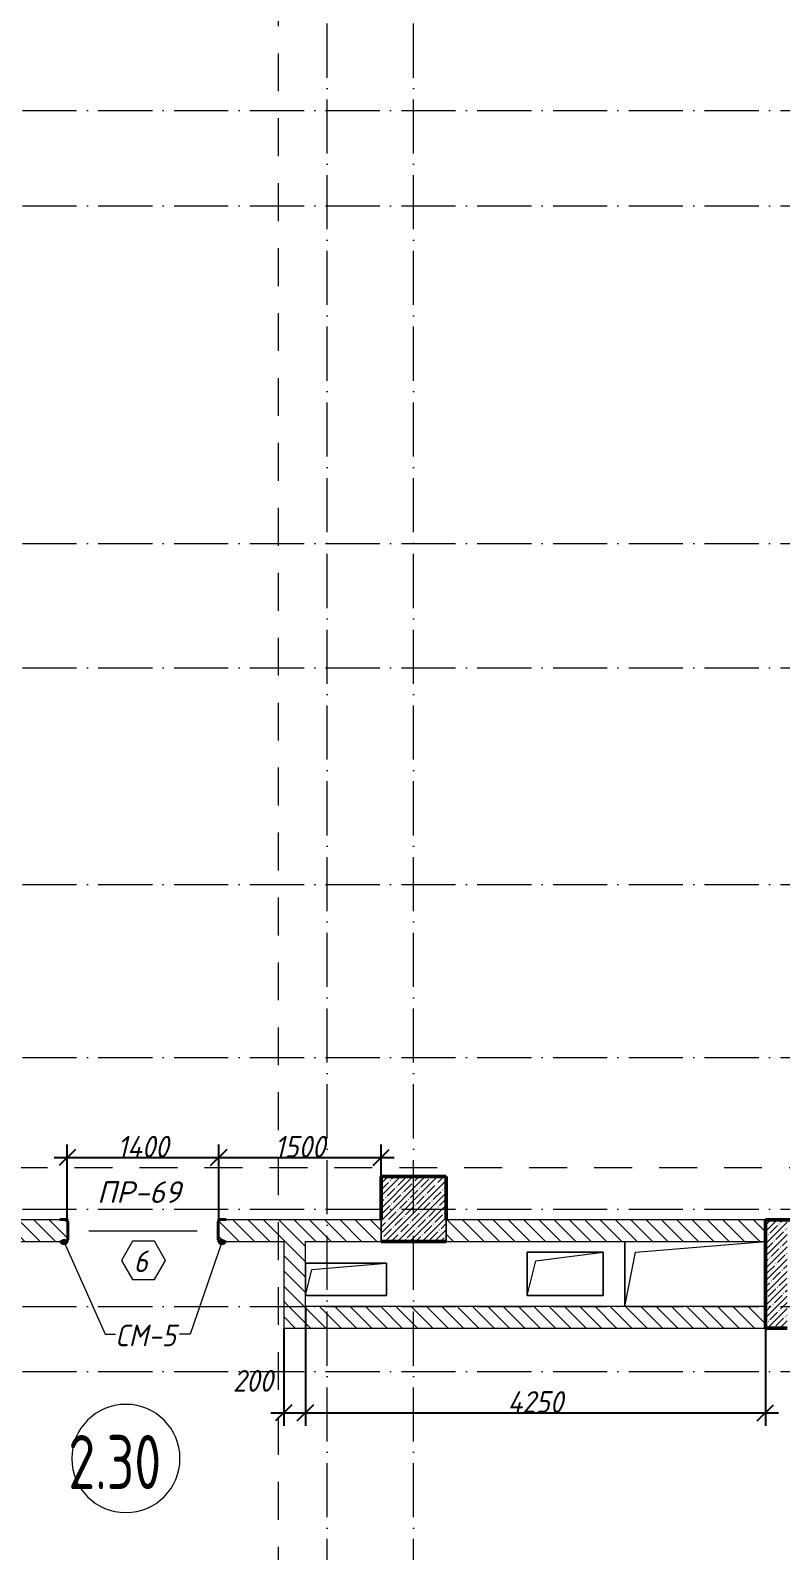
# Model space of a CAD drawing. Header units: millimetres. Extents: x -6064 to 178764, y -5836 to 29924.
# Drawn here: x 44920 to 51850, y 8844 to 22891 of the extents above; entities that cross this region are included whole.
import ezdxf

# ---------------------------------------------------------------- set-up
doc = ezdxf.new("R2010")
doc.units = ezdxf.units.MM
doc.linetypes.add('01 Штриховая _4 мм_', pattern=[600, 350, -250])
doc.linetypes.add('50_200_ШТРИХ_1Т_ш5_п1_п1_', pattern=[700, 500, -100, 0, -100])
doc.layers.add('A-ANNO-DIMS', color=7, linetype='Continuous')
for name, color, linetype, lineweight in [('A-AREA-IDEN', 7, 'Continuous', 9), ('A-DOOR-IDEN', 7, 'Continuous', 9), ('A-FLOR', 7, 'Continuous', 9), ('A-GENM', 7, 'Continuous', 9), ('A-GENM-1', 7, 'Continuous', 25), ('A-GENM-IDEN', 7, 'Continuous', 9), ('A-WALL-3', 7, 'Continuous', 50), ('A-WALL-PATT-1', 7, 'Continuous', 5), ('G-ANNO-SYMB-1', 7, '01 Штриховая _4 мм_', 9), ('S-COLS', 7, 'Continuous', 9), ('S-COLS-1', 7, 'Continuous', 5), ('S-COLS-2', 7, 'Continuous', 50), ('Оси-1', 7, '50_200_ШТРИХ_1Т_ш5_п1_п1_', 9)]:
    doc.layers.add(name, color=color, linetype=linetype, lineweight=lineweight)
for name, color, linetype, lineweight, true_color in [('A-WALL-2', 7, 'Continuous', 5, 0xce0000), ('A-WALL-FNSH-2', 7, 'Continuous', 13, 0xce0000), ('A-WALL-PATT-2', 7, 'Continuous', 5, 0xce0000)]:
    doc.layers.add(name, color=color, linetype=linetype, lineweight=lineweight, true_color=true_color)
doc.styles.add('ISOCPEUR_I_2', font='isocpeui.ttf', dxfattribs={"width": 0.9, "height": 200})
doc.styles.add('ISOCPEUR_I_4', font='isocpeui.ttf', dxfattribs={"height": 200})
doc.styles.add('СПДС', font='ГОСТ тип А.ttf', dxfattribs={"width": 0.9})
doc.dimstyles.new('ISO-2_0_0_9К_СРЕДНИЙ', dxfattribs={"dimscale": 304.8, "dimtxt": 199.196235, "dimasz": 0.492126, "dimexe": 0.393701, "dimexo": 0, "dimgap": 0, "dimtad": 1, "dimdec": 0, "dimzin": 0, "dimdsep": 46, "dimtxsty": 'ISOCPEUR_I_2', "dimblk1": 'OBLIQUE', "dimblk2": 'OBLIQUE', "dimsah": 1, "dimcen": 0.09, "dimdle": 0.393701, "dimazin": 0, "dimtfac": 1, "dimtdec": 4, "dimtix": 1, "dimtmove": 1, "dimatfit": 3, "dimfxl": 1, "dimtvp": 1, "dimtolj": 1, "dimtzin": 0, "dimarcsym": 2})
doc.dimstyles.new('ISO-2_0_0_9К_СРЕДНИЙ_2', dxfattribs={"dimscale": 304.8, "dimtxt": 199.196235, "dimasz": 0.492126, "dimexe": 0.393701, "dimexo": 0, "dimgap": 0, "dimtad": 1, "dimdec": 0, "dimzin": 0, "dimdsep": 46, "dimtxsty": 'ISOCPEUR_I_2', "dimblk1": 'OBLIQUE', "dimblk2": 'OBLIQUE', "dimsah": 1, "dimcen": 0.09, "dimdle": 0.393701, "dimazin": 0, "dimtfac": 1, "dimtdec": 4, "dimtix": 1, "dimtmove": 0, "dimatfit": 3, "dimfxl": 1, "dimtvp": 1, "dimtolj": 1, "dimtzin": 0, "dimarcsym": 2})
pattern_1 = [(135, (0, 0), (-70.71068, -70.71068), [])]
pattern_2 = [(45, (0, 0), (-57.02463, 57.02463), []), (45, (57.025, 0), (-57.02463, 57.02463), [100.806, -20.161, 3.353, -16.808])]

# ---------------------------------------------------------------- blocks, each defined once
blk = doc.blocks.new('AR_Отверстие прямоугольное _в плите_ - AR_Отверстие прямоугольное _в плите_-24509633-АР1_1_Кладочный план 2 этажа')
at = {"layer": 'A-GENM'}
for p, q in [((375, 150), (-375, 150)), ((-375, 150), (-375, -150)), ((-315, 90), (375, 150)), ((375, -150), (375, 150)), ((-375, -150), (-315, 90)), ((-375, -150), (375, -150))]:
    blk.add_line(p, q, dxfattribs=at)
blk = doc.blocks.new('AR_Отверстие прямоугольное _в плите_ - AR_Отверстие прямоугольное _в плите_-24509922-АР1_1_Кладочный план 2 этажа')
at = {"layer": 'A-GENM'}
for p, q in [((350, 200), (-350, 200)), ((-350, 200), (-350, -200)), ((-270, 120), (350, 200)), ((350, -200), (350, 200)), ((-350, -200), (-270, 120)), ((-350, -200), (350, -200))]:
    blk.add_line(p, q, dxfattribs=at)
blk = doc.blocks.new('AR_Отверстие прямоугольное _в плите_ - AR_Отверстие прямоугольное _в плите_-24469141-АР1_1_Кладочный план 2 этажа')
at = {"layer": 'A-GENM'}
for p, q in [((-650, 300), (-650, -300)), ((-550, 200), (650, 300)), ((-650, -300), (-550, 200))]:
    blk.add_line(p, q, dxfattribs=at)
blk = doc.blocks.new('Фахверк_СКБ_Уголок_Тип 2 - СМ-5_200х2480h-30007438-АР1_1_Кладочный план 2 этажа')
at = {"layer": 'A-GENM-1'}
for p, q in [((125, 156), (125, 81)), ((200, 156), (125, 156)), ((131, 81), (131, 150)), ((131, 150), (200, 150)), ((200, 150), (200, 156)), ((125, 81), (131, 81)), ((131, 19), (125, 19)), ((125, 19), (125, -56)), ((131, -50), (131, 19)), ((125, -56), (200, -56)), ((200, -50), (131, -50)), ((200, -56), (200, -50))]:
    blk.add_line(p, q, dxfattribs=at)
blk = doc.blocks.new('Стойка_Влож_Полоса боковая - Полоса-27101091-АР1_1_Кладочный план 2 этажа')
at = {"layer": 'A-GENM'}
for p, q in [((-5, 85), (0, 85)), ((-5, -85), (-5, 85)), ((0, 31), (0, -31)), ((0, -85), (-5, -85))]:
    blk.add_line(p, q, dxfattribs=at)
blk = doc.blocks.new('_Oblique')
at = {"color": 0, "linetype": 'ByBlock', "lineweight": -2}
blk.add_line((-0.5, -0.5), (0.5, 0.5), dxfattribs=at)
blk = doc.blocks.new('DIMBLOCK250-АР1_1_Кладочный план 2 этажа')
at = {"layer": 'A-ANNO-DIMS', "color": 0, "lineweight": -2, "transparency": 16777216}
for p, q in [((45260, 11908), (45260, 12596)), ((46660, 11908), (46660, 12596)), ((45140, 12476), (46780, 12476))]:
    blk.add_line(p, q, dxfattribs=at)
at = {"layer": 'Defpoints', "color": 0, "transparency": 16777216}
for p in [(46660, 12476), (45260, 11908), (46660, 11908)]:
    blk.add_point(p, dxfattribs=at)
at = {"layer": 'A-ANNO-DIMS', "color": 0, "lineweight": -2, "transparency": 16777216, "xscale": 150, "yscale": 150, "zscale": 150, "rotation": 180}
blk.add_blockref('_Oblique', (45260, 12476), dxfattribs=at)
at = {"layer": 'A-ANNO-DIMS', "color": 0, "lineweight": -2, "transparency": 16777216, "xscale": 150, "yscale": 150, "zscale": 150}
blk.add_blockref('_Oblique', (46660, 12476), dxfattribs=at)
at = {"layer": 'A-ANNO-DIMS', "color": 0, "transparency": 16777216, "insert": (45960, 12576), "char_height": 200, "width": 579.2, "attachment_point": 5, "style": 'ISOCPEUR_I_2'}
blk.add_mtext('\\A1;1400', dxfattribs=at)
blk = doc.blocks.new('DIMBLOCK251-АР1_1_Кладочный план 2 этажа')
at = {"layer": 'A-ANNO-DIMS', "color": 0, "lineweight": -2, "transparency": 16777216}
for p, q in [((46660, 11908), (46660, 12596)), ((48160, 12300), (48160, 12596)), ((46540, 12476), (48280, 12476))]:
    blk.add_line(p, q, dxfattribs=at)
at = {"layer": 'Defpoints', "color": 0, "transparency": 16777216}
for p in [(48160, 12476), (48160, 12300), (46660, 11908)]:
    blk.add_point(p, dxfattribs=at)
at = {"layer": 'A-ANNO-DIMS', "color": 0, "lineweight": -2, "transparency": 16777216, "xscale": 150, "yscale": 150, "zscale": 150, "rotation": 180}
blk.add_blockref('_Oblique', (46660, 12476), dxfattribs=at)
at = {"layer": 'A-ANNO-DIMS', "color": 0, "lineweight": -2, "transparency": 16777216, "xscale": 150, "yscale": 150, "zscale": 150}
blk.add_blockref('_Oblique', (48160, 12476), dxfattribs=at)
at = {"layer": 'A-ANNO-DIMS', "color": 0, "transparency": 16777216, "insert": (47410, 12576), "char_height": 200, "width": 560.81, "attachment_point": 5, "style": 'ISOCPEUR_I_2'}
blk.add_mtext('\\A1;1500', dxfattribs=at)
blk = doc.blocks.new('AAR_СКБ_Марка_Двери_Перемычка и проем - Марка перемычки и проема-25306769-АР1_1_Кладочный план 2 этажа')
at = {"layer": 'A-DOOR-IDEN'}
for p, q in [((-5, 0), (5, 0)), ((-0.97, -0.98), (-1.99, -2.75)), ((1.07, -0.98), (-0.97, -0.98)), ((2.09, -2.75), (1.07, -0.98)), ((-1.99, -2.75), (-0.97, -4.51)), ((1.07, -4.51), (2.09, -2.75)), ((-0.97, -4.51), (1.07, -4.51))]:
    blk.add_line(p, q, dxfattribs=at)
blk = doc.blocks.new('DIMBLOCK456-АР1_1_Кладочный план 2 этажа')
at = {"layer": 'A-ANNO-DIMS', "color": 0, "lineweight": -2, "transparency": 16777216}
for p, q in [((47460, 11100), (47460, 9997)), ((47260, 10900), (47260, 9997)), ((47140, 10117), (47580, 10117))]:
    blk.add_line(p, q, dxfattribs=at)
at = {"layer": 'Defpoints', "color": 0, "transparency": 16777216}
for p in [(47460, 11100), (47260, 10900), (47460, 10117)]:
    blk.add_point(p, dxfattribs=at)
at = {"layer": 'A-ANNO-DIMS', "color": 0, "lineweight": -2, "transparency": 16777216, "xscale": 150, "yscale": 150, "zscale": 150, "rotation": 180}
blk.add_blockref('_Oblique', (47260, 10117), dxfattribs=at)
at = {"layer": 'A-ANNO-DIMS', "color": 0, "lineweight": -2, "transparency": 16777216, "xscale": 150, "yscale": 150, "zscale": 150}
blk.add_blockref('_Oblique', (47460, 10117), dxfattribs=at)
at = {"layer": 'A-ANNO-DIMS', "color": 0, "transparency": 16777216, "insert": (46790, 10512), "char_height": 200, "width": 455.09, "attachment_point": 1, "line_spacing_factor": 1.149209, "style": 'ISOCPEUR_I_2'}
blk.add_mtext('\\A1;200', dxfattribs=at)
blk = doc.blocks.new('DIMBLOCK457-АР1_1_Кладочный план 2 этажа')
at = {"layer": 'A-ANNO-DIMS', "color": 0, "lineweight": -2, "transparency": 16777216}
for p, q in [((47460, 11100), (47460, 9997)), ((51710, 10900), (51710, 9997)), ((47340, 10117), (51830, 10117))]:
    blk.add_line(p, q, dxfattribs=at)
at = {"layer": 'Defpoints', "color": 0, "transparency": 16777216}
for p in [(47460, 11100), (51710, 10900), (51710, 10117)]:
    blk.add_point(p, dxfattribs=at)
at = {"layer": 'A-ANNO-DIMS', "color": 0, "lineweight": -2, "transparency": 16777216, "xscale": 150, "yscale": 150, "zscale": 150, "rotation": 180}
blk.add_blockref('_Oblique', (47460, 10117), dxfattribs=at)
at = {"layer": 'A-ANNO-DIMS', "color": 0, "lineweight": -2, "transparency": 16777216, "xscale": 150, "yscale": 150, "zscale": 150}
blk.add_blockref('_Oblique', (51710, 10117), dxfattribs=at)
at = {"layer": 'A-ANNO-DIMS', "color": 0, "transparency": 16777216, "insert": (49585, 10217), "char_height": 200, "width": 625.17, "attachment_point": 5, "style": 'ISOCPEUR_I_2'}
blk.add_mtext('\\A1;4250', dxfattribs=at)
blk = doc.blocks.new('Марка_Помещения - Номер-25198446-Объем проектирования 2 этажа')
at = {"layer": 'A-AREA-IDEN'}
for start, end in [(360, 180), (180, 360)]:
    blk.add_arc((0, 0), 2.5, start, end, dxfattribs=at)

msp = doc.modelspace()

# ---------------------------------------------------------------- hatches: boundary and pattern name
at = {"layer": 'A-GENM-IDEN'}
h = msp.add_hatch(color=256, dxfattribs=at)
edge = h.paths.add_edge_path(flags=0)
edge.add_arc((45231, 11694), 25, 0, 360)
h = msp.add_hatch(color=256, dxfattribs=at)
edge = h.paths.add_edge_path(flags=0)
edge.add_arc((46689, 11694), 25, 0, 360)
at = {"layer": 'A-WALL-PATT-1'}
h = msp.add_hatch(dxfattribs=at)
h.set_pattern_fill('FP_7', color=256, style=0, pattern_type=2)
h.set_pattern_definition(pattern_2)
h.paths.add_polyline_path([(51910, 10900), (51910, 11900), (51710, 11900), (51710, 10900)], flags=0)
at = {"layer": 'A-WALL-PATT-2'}
h = msp.add_hatch(dxfattribs=at)
h.set_pattern_fill('FP_22', color=256, style=0, pattern_type=2)
h.set_pattern_definition(pattern_1)
h.paths.add_polyline_path([(47460, 11700), (48160, 11700), (48160, 11900), (46660, 11900), (46660, 11700), (47400.6, 11700)], flags=0)
h.paths.add_polyline_path([(51710, 11700), (51710, 11900), (48760, 11900), (48760, 11700), (50465.2, 11700)], flags=0)
h.paths.add_polyline_path([(44560.7, 11700), (45260, 11700), (45260, 11900), (42760, 11900), (42760, 11700), (44336.1, 11700)], flags=0)
h = msp.add_hatch(dxfattribs=at)
h.set_pattern_fill('FP_22', color=256, style=0, pattern_type=2)
h.set_pattern_definition(pattern_1)
h.paths.add_polyline_path([(47400.6, 11100), (47460, 11100), (47460, 11700), (47260, 11700), (47260, 11100)], flags=0)
h = msp.add_hatch(dxfattribs=at)
h.set_pattern_fill('FP_22', color=256, style=0, pattern_type=2)
h.set_pattern_definition(pattern_1)
h.paths.add_polyline_path([(47260, 10900), (51710, 10900), (51710, 11100), (47260, 11100)], flags=0)
at = {"layer": 'S-COLS-1'}
h = msp.add_hatch(dxfattribs=at)
h.set_pattern_fill('FP_7', color=256, style=0, pattern_type=2)
h.set_pattern_definition(pattern_2)
h.paths.add_polyline_path([(48760, 11700), (48760, 12300), (48160, 12300), (48160, 11700)], flags=0)

# ---------------------------------------------------------------- linework, layer by layer
at = {"layer": 'A-FLOR'}
for p, q in [((50410, 11100), (50410, 11700)), ((49510, 11600), (50210, 11600)), ((49510, 11200), (49510, 11600)), ((50210, 11600), (50210, 11200)), ((47460.7, 11500), (48210.7, 11500)), ((47460.7, 11200), (47460.7, 11500)), ((48210.7, 11500), (48210.7, 11200)), ((48210.7, 11200), (47460.7, 11200)), ((50210, 11200), (49510, 11200))]:
    msp.add_line(p, q, dxfattribs=at)
at = {"layer": 'A-GENM-IDEN'}
for p, q in [((45231, 11694), (45610.3, 10844.6)), ((46689, 11694), (46395.4, 10844.6)), ((45610.3, 10844.6), (45707, 10844.6)), ((46395.4, 10844.6), (46296.4, 10844.6))]:
    msp.add_line(p, q, dxfattribs=at)
for centre in [(45231, 11694), (46689, 11694)]:
    msp.add_circle(centre, 25, dxfattribs=at)
at = {"layer": 'A-WALL-2'}
for p, q in [((48160, 11700), (48160, 11900)), ((48760, 11900), (48760, 11700))]:
    msp.add_line(p, q, dxfattribs=at)
at = {"layer": 'A-WALL-3'}
for p, q in [((51710, 11900), (51710, 10900)), ((54160, 11900), (51710, 11900)), ((51710, 10900), (51910, 10900))]:
    msp.add_line(p, q, dxfattribs=at)
at = {"layer": 'A-WALL-FNSH-2'}
for p, q in [((45191, 11900), (42760, 11900)), ((45260, 11769), (45260, 11831)), ((46660, 11831), (46660, 11769)), ((48160, 11900), (46729, 11900)), ((51710, 11900), (48760, 11900)), ((44760.7, 11700), (45191, 11700)), ((46729, 11700), (47260, 11700)), ((47260, 11700), (47260, 10900)), ((47460, 11700), (48160, 11700)), ((47460, 11100), (47460, 11700)), ((48760, 11700), (51710, 11700)), ((51710, 11100), (47460, 11100)), ((47260, 10900), (51710, 10900))]:
    msp.add_line(p, q, dxfattribs=at)
at = {"layer": 'G-ANNO-SYMB-1'}
for p, q in [((47211.2, -4671.2), (47211.2, 28695.7)), ((42928.2, 12383.3), (126776.9, 12383.3))]:
    msp.add_line(p, q, dxfattribs=at)
at = {"layer": 'S-COLS'}
for p, q in [((48160, 11900), (48160, 11700)), ((48760, 11700), (48760, 11900))]:
    msp.add_line(p, q, dxfattribs=at)
at = {"layer": 'S-COLS-2'}
for p, q in [((48760, 12300), (48160, 12300)), ((48160, 12300), (48160, 11900)), ((48760, 11900), (48760, 12300)), ((48160, 11700), (48760, 11700))]:
    msp.add_line(p, q, dxfattribs=at)
at = {"layer": 'Оси-1'}
for p, q in [((47660, -4150), (47660, 27223.8)), ((48460, -4150), (48460, 27223.8)), ((-4160, 22150), (125951.6, 22150)), ((-4160, 21270), (125951.6, 21270)), ((-4160, 18150), (125951.6, 18150)), ((-4160, 17000), (125951.6, 17000)), ((-4160, 15000), (125951.6, 15000)), ((-4160, 13400), (125951.6, 13400)), ((-4160, 12000), (125951.6, 12000)), ((-4160, 11100), (125951.6, 11100)), ((-4160, 10500), (125951.6, 10500))]:
    msp.add_line(p, q, dxfattribs=at)

# ---------------------------------------------------------------- block references
at = {"layer": 'A-AREA-IDEN', "xscale": 199.9999999999999, "yscale": 199.9999999999999, "zscale": 199.9999999999999}
msp.add_blockref('Марка_Помещения - Номер-25198446-Объем проектирования 2 этажа', (45801.7, 9694.9), dxfattribs=at)
at = {"layer": 'A-DOOR-IDEN', "xscale": 99.99999999999993, "yscale": 99.99999999999993, "zscale": 99.99999999999993}
msp.add_blockref('AAR_СКБ_Марка_Двери_Перемычка и проем - Марка перемычки и проема-25306769-АР1_1_Кладочный план 2 этажа', (45960, 11800), dxfattribs=at)
at = {"layer": 'A-GENM', "rotation": 180}
msp.add_blockref('Стойка_Влож_Полоса боковая - Полоса-27101091-АР1_1_Кладочный план 2 этажа', (45266, 11800), dxfattribs=at)
at = {"layer": 'A-GENM'}
for name, p in [('Стойка_Влож_Полоса боковая - Полоса-27101091-АР1_1_Кладочный план 2 этажа', (46654, 11800)), ('AR_Отверстие прямоугольное _в плите_ - AR_Отверстие прямоугольное _в плите_-24469141-АР1_1_Кладочный план 2 этажа', (51060, 11400)), ('AR_Отверстие прямоугольное _в плите_ - AR_Отверстие прямоугольное _в плите_-24509922-АР1_1_Кладочный план 2 этажа', (49860, 11400)), ('AR_Отверстие прямоугольное _в плите_ - AR_Отверстие прямоугольное _в плите_-24509633-АР1_1_Кладочный план 2 этажа', (47835.7, 11350))]:
    msp.add_blockref(name, p, dxfattribs=at)
at = {"layer": 'A-GENM-1', "rotation": 180}
msp.add_blockref('Фахверк_СКБ_Уголок_Тип 2 - СМ-5_200х2480h-30007438-АР1_1_Кладочный план 2 этажа', (45391, 11850), dxfattribs=at)
at = {"layer": 'A-GENM-1'}
msp.add_blockref('Фахверк_СКБ_Уголок_Тип 2 - СМ-5_200х2480h-30007438-АР1_1_Кладочный план 2 этажа', (46529, 11750), dxfattribs=at)

# ---------------------------------------------------------------- texts
at = {"layer": 'A-AREA-IDEN', "insert": (45270.2, 9912), "char_height": 500, "width": 1327.594, "attachment_point": 1, "style": 'СПДС'}
msp.add_mtext('2.30', dxfattribs=at)
at = {"layer": 'A-DOOR-IDEN', "insert": (45873.8, 11617.4), "char_height": 200, "width": 158.734, "attachment_point": 1, "style": 'ISOCPEUR_I_2'}
msp.add_mtext('\\fISOCPEUR|b0|i1|c204|p34|;\\W.9;6', dxfattribs=at)
at = {"layer": 'A-GENM-IDEN', "char_height": 200, "attachment_point": 1}
for s, insert, width, style in [('ПР', (45536.7, 12256.2), 416.877, 'ISOCPEUR_I_4'), ('-69', (45880.6, 12256.2), 529.114, 'ISOCPEUR_I_4'), ('СМ', (45707, 10932.3), 367.975, 'ISOCPEUR_I_2'), ('СМ', (45707, 10932.3), 367.975, 'ISOCPEUR_I_2'), ('-5', (46010.6, 10932.3), 317.468, 'ISOCPEUR_I_2'), ('-5', (46010.6, 10932.3), 317.468, 'ISOCPEUR_I_2')]:
    msp.add_mtext(s, dxfattribs=dict(at, insert=insert, width=width, style=style))

# ---------------------------------------------------------------- dimensions: what is measured, and where the dimension line sits
at = {"layer": 'A-ANNO-DIMS'}
for base, p1, p2, override, picture, middle in [((46660, 12475.7), (45260, 11908), (46660, 11908), {"dimpost": '<>', "dimfxl": 1400}, 'DIMBLOCK250-АР1_1_Кладочный план 2 этажа', (45960, 12575.7)), ((48160, 12475.7), (46660, 11908), (48160, 12300), {"dimpost": '<>', "dimfxl": 1550.375427}, 'DIMBLOCK251-АР1_1_Кладочный план 2 этажа', (47410, 12575.7)), ((51710, 10117.3), (47460, 11100), (51710, 10900), {"dimpost": '<>', "dimfxl": 4254.70328}, 'DIMBLOCK457-АР1_1_Кладочный план 2 этажа', (49585, 10217.3))]:
    dim = msp.add_linear_dim(base=base, p1=p1, p2=p2, dimstyle='ISO-2_0_0_9К_СРЕДНИЙ_2', override=override, dxfattribs=at)
    dim.commit()
    dim.dimension.update_dxf_attribs({"geometry": picture, "text_midpoint": middle})
dim = msp.add_linear_dim(base=(47460, 10117.3), p1=(47260, 10900), p2=(47460, 11100), dimstyle='ISO-2_0_0_9К_СРЕДНИЙ', override={"dimpost": '<>', "dimfxl": 282.842712}, dxfattribs=at)
dim.commit()
dim.dimension.update_dxf_attribs({"geometry": 'DIMBLOCK456-АР1_1_Кладочный план 2 этажа', "text_midpoint": (47017.7, 10245.2), "dimtype": 160})

doc.saveas('drawing.dxf')
